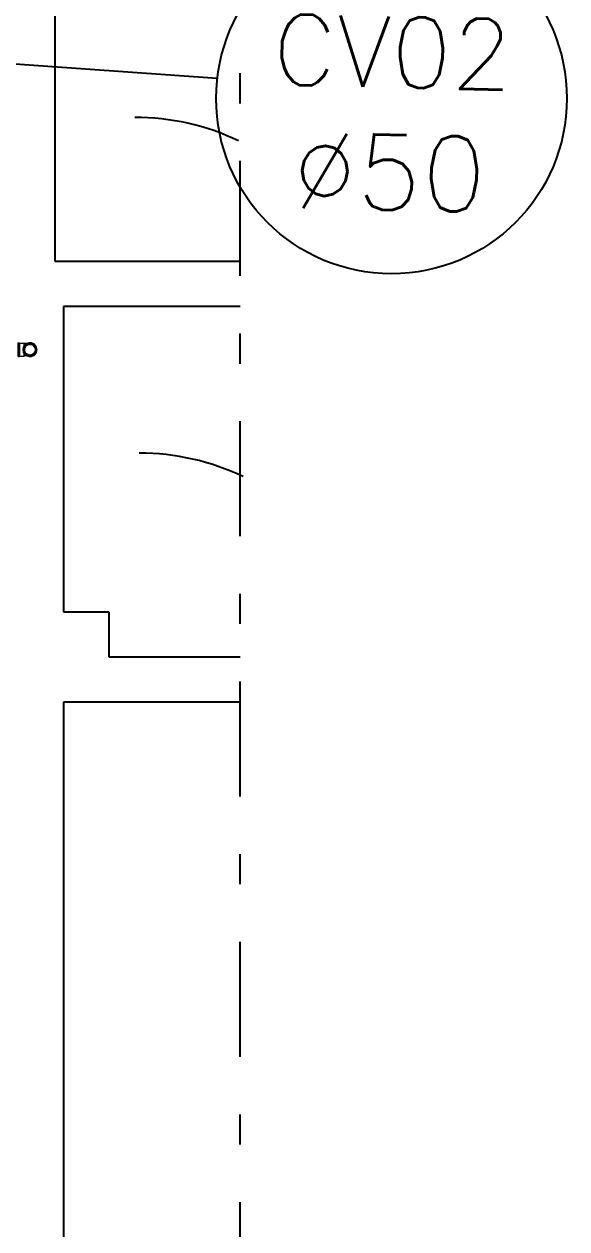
# Model space of a CAD drawing. Header units: millimetres. Extents: x 1573 to 2177, y 1587 to 1932.
# Drawn here: x 1787.828 to 1789.624, y 1897.457 to 1901.447 of the extents above; entities that cross this region are included whole.
import ezdxf
from ezdxf.enums import TextEntityAlignment as Align

# ---------------------------------------------------------------- set-up
doc = ezdxf.new("R2010")
doc.units = ezdxf.units.MM
doc.header["$LTSCALE"] = 0.03
doc.linetypes.add('DASHDOT', pattern=[25.4, 12.7, -6.35, 0, -6.35])
for name, color, linetype in [('-HIDRO', 8, 'Continuous'), ('A-PEN-C', 4, 'Continuous'), ('Tinterno', 9, 'Continuous')]:
    doc.layers.add(name, color=color, linetype=linetype)
doc.layers.add('TigreCad', color=2, linetype='Continuous', lineweight=13)
doc.styles.add('ROMANS', font='romans.shx', dxfattribs={"height": 0.1})

# ---------------------------------------------------------------- blocks, each defined once
blk = doc.blocks.new('j9n40d')
at = {"layer": 'TigreCad'}
for p, q in [((0, 20.6), (9.8, 20.6)), ((9.8, 20.6), (17.8, 20.6)), ((19, 21.8), (17.8, 20.6)), ((34, 21.8), (19, 21.8)), ((19, -21.8), (19, 21.8)), ((35, 22.8), (34, 21.8)), ((35, 22.8), (35, -22.8)), ((39, 22.8), (35, 22.8)), ((39, 22.8), (39, -22.8)), ((0, -20.6), (9.8, -20.6)), ((9.8, -20.6), (17.8, -20.6)), ((19, -21.8), (17.8, -20.6)), ((34, -21.8), (19, -21.8)), ((35, -22.8), (34, -21.8)), ((39, -22.8), (35, -22.8))]:
    blk.add_line(p, q, dxfattribs=at)
for radius, start, end in [(22.8, 64.6232, 295.3768), (20.6, 90, 270)]:
    blk.add_arc((0, 0), radius, start, end, dxfattribs=at)
at = {"layer": 'Tinterno'}
for p, q in [((17.8, 20.6), (17.8, -20.6)), ((34, 21.8), (34, -21.8))]:
    blk.add_line(p, q, dxfattribs=at)
blk.add_arc((0, 0), 21.8, 70.9009, 289.0991, dxfattribs=at)
blk = doc.blocks.new('j9n40s')
at = {"layer": 'TigreCad'}
for p, q in [((9.8, 20.6), (17.8, 20.6)), ((19, 21.8), (17.8, 20.6)), ((17.8, 20.6), (17.8, 14.3)), ((19, 12.6), (19, 21.8)), ((34, 21.8), (19, 21.8)), ((35, 22.8), (34, 21.8)), ((39, 22.8), (35, 22.8)), ((35, 22.8), (35, -22.8)), ((39, 22.8), (39, -22.8)), ((9.8, -20.6), (17.8, -20.6)), ((17.8, -20.6), (17.8, -14.3)), ((19, -21.8), (17.8, -20.6)), ((19, -12.6), (19, -21.8)), ((34, -21.8), (19, -21.8)), ((35, -22.8), (34, -21.8)), ((39, -22.8), (35, -22.8))]:
    blk.add_line(p, q, dxfattribs=at)
for radius in [22.8, 20]:
    blk.add_circle((0, 0), radius, dxfattribs=at)
at = {"layer": 'Tinterno'}
blk.add_line((34, 21.8), (34, -21.8), dxfattribs=at)
blk.add_circle((0, 0), 18.8, dxfattribs=at)

msp = doc.modelspace()

# ---------------------------------------------------------------- linework, layer by layer
at = {"layer": '-HIDRO', "linetype": 'DASHDOT'}
msp.add_line((1788.5434, 1894.5791), (1788.5434, 1908.8246), dxfattribs=at)
at = {"layer": '-HIDRO'}
for p, q in [((1787.9293, 1901.6713), (1787.9293, 1900.6623)), ((1787.9293, 1900.6623), (1788.5434, 1900.6623)), ((1788.5434, 1900.5123), (1787.9583, 1900.5123)), ((1787.9583, 1900.5123), (1787.9583, 1899.5013)), ((1787.9583, 1899.5013), (1788.1083, 1899.5013)), ((1788.1083, 1899.5013), (1788.1083, 1899.3513)), ((1788.1083, 1899.3513), (1788.5434, 1899.3513)), ((1788.5434, 1899.2013), (1787.9583, 1899.2013)), ((1787.9583, 1899.2013), (1787.9583, 1894.2791))]:
    msp.add_line(p, q, dxfattribs=at)
for centre in [(1788.194, 1900.3384), (1788.2091, 1899.2264)]:
    msp.add_arc(centre, 0.8, 64.5324, 90, dxfattribs=at)
at = {"layer": 'A-PEN-C'}
msp.add_line((1787.0684, 1901.367), (1788.4674, 1901.268), dxfattribs=at)
msp.add_circle((1789.0439, 1901.2008), 0.5804, dxfattribs=at)

# ---------------------------------------------------------------- block references
at = {"layer": 'TigreCad', "ltscale": 100, "xscale": 0.001000117618695, "yscale": 0.001000117618695, "zscale": 0.001000117618695, "rotation": 180}
for name in ['j9n40d', 'j9n40s']:
    msp.add_blockref(name, (1787.8473, 1900.369), dxfattribs=at)

# ---------------------------------------------------------------- texts
at = {"layer": 'A-PEN-C', "style": 'ROMANS'}
for s, height, p in [('CV02', 0.23403, (1789.0448, 1901.2378)), ('%%C50', 0.24938, (1789.0342, 1900.8316))]:
    msp.add_text(s, height=height, rotation=358.7108, dxfattribs=at).set_placement(p, align=Align.CENTER)

doc.saveas('drawing.dxf')
